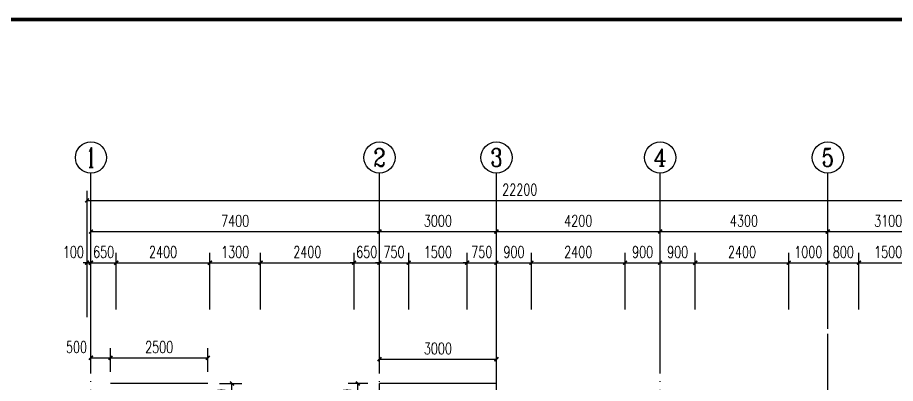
# Model space of a CAD drawing. Extents: x 5904849 to 6011887, y -826029 to -177002.
# Drawn here: x 5921532 to 5944049, y -419442 to -410046 of the extents above; entities that cross this region are included whole.
import ezdxf
from ezdxf.enums import TextEntityAlignment as Align

# ---------------------------------------------------------------- set-up
doc = ezdxf.new("R2010")
doc.units = 0
doc.header["$LTSCALE"] = 1000
doc.header["$MEASUREMENT"] = 0
doc.linetypes.add('DOTE', pattern=[2.42, 2, -0.2, 0.02, -0.2])
doc.layers.get('0').update_dxf_attribs({"linetype": 'CONTINUOUS'})
doc.layers.get('Defpoints').update_dxf_attribs({"linetype": 'CONTINUOUS'})
for name, color, linetype in [('AUDIT_I_111215025233-1', 7, 'CONTINUOUS'), ('AXIS', 3, 'CONTINUOUS'), ('AXIS_TEXT', 7, 'CONTINUOUS'), ('DOTE', 252, 'CONTINUOUS'), ('PUB_DIM', 3, 'CONTINUOUS'), ('PUB_TITLE', 4, 'CONTINUOUS')]:
    doc.layers.add(name, color=color, linetype=linetype)
doc.styles.add('_TCH_AXIS', font='COMPLEX', dxfattribs={"bigfont": 'GBCBIG'})
doc.styles.add('_TCH_DIM_T3', font='SIMPLEX', dxfattribs={"width": 0.705882, "bigfont": 'GBCBIG'})
doc.styles.add('COMPLEX', font='COMPLEX')
doc.dimstyles.new('_TCH_ARCH&&100', dxfattribs={"dimtxt": 297.5, "dimasz": 100, "dimexe": 250, "dimexo": 300, "dimgap": 126.25, "dimtad": 1, "dimdec": 0, "dimzin": 0, "dimdsep": 46, "dimtxsty": '_TCH_DIM_T3', "dimblk": 'ARCHTICK', "dimcen": 0.09, "dimclrt": 7, "dimazin": 2, "dimtfac": 1, "dimtdec": 0, "dimtix": 1, "dimtmove": 2, "dimatfit": 3, "dimfxl": 0, "dimtolj": 1, "dimtzin": 0, "dimarcsym": 0})

# ---------------------------------------------------------------- blocks, each defined once
blk = doc.blocks.new('_ArchTick')
at = {"color": 0, "linetype": 'ByBlock', "const_width": 0.4}
blk.add_lwpolyline([(-0.5, -0.5), (0.5, 0.5)], dxfattribs=at)
blk = doc.blocks.new('*D1077')
at = {"layer": 'Defpoints', "color": 0}
for p in [(5923414, -416342), (5923314, -417842), (5923414, -417842)]:
    blk.add_point(p, dxfattribs=at)
at = {"layer": 'PUB_DIM', "color": 0, "lineweight": -2}
for p, q in [((5923314, -417542), (5923314, -416092)), ((5923414, -417542), (5923414, -416092)), ((5923314, -416342), (5923214, -416342)), ((5923314, -416342), (5923414, -416342)), ((5923414, -416342), (5923514, -416342))]:
    blk.add_line(p, q, dxfattribs=at)
at = {"layer": 'PUB_DIM', "color": 0, "lineweight": -2, "xscale": 100, "yscale": 100, "zscale": 100}
blk.add_blockref('_ArchTick', (5923314, -416342), dxfattribs=at)
at = {"layer": 'PUB_DIM', "color": 0, "lineweight": -2, "xscale": 100, "yscale": 100, "zscale": 100, "rotation": 180}
blk.add_blockref('_ArchTick', (5923414, -416342), dxfattribs=at)
at = {"layer": 'PUB_DIM', "color": 7, "insert": (5922964, -416067), "char_height": 297.5, "attachment_point": 5, "style": '_TCH_DIM_T3'}
blk.add_mtext('\\A1;100', dxfattribs=at)
blk = doc.blocks.new('*D1078')
at = {"layer": 'Defpoints', "color": 0}
for p in [(5924064, -416342), (5923414, -417842), (5924064, -417842)]:
    blk.add_point(p, dxfattribs=at)
at = {"layer": 'PUB_DIM', "color": 0, "lineweight": -2}
for p, q in [((5923414, -417542), (5923414, -416092)), ((5924064, -417542), (5924064, -416092)), ((5923414, -416342), (5923314, -416342)), ((5923414, -416342), (5924064, -416342)), ((5924064, -416342), (5924164, -416342))]:
    blk.add_line(p, q, dxfattribs=at)
at = {"layer": 'PUB_DIM', "color": 0, "lineweight": -2, "xscale": 100, "yscale": 100, "zscale": 100}
blk.add_blockref('_ArchTick', (5923414, -416342), dxfattribs=at)
at = {"layer": 'PUB_DIM', "color": 0, "lineweight": -2, "xscale": 100, "yscale": 100, "zscale": 100, "rotation": 180}
blk.add_blockref('_ArchTick', (5924064, -416342), dxfattribs=at)
at = {"layer": 'PUB_DIM', "color": 7, "insert": (5923739, -416067), "char_height": 297.5, "attachment_point": 5, "style": '_TCH_DIM_T3'}
blk.add_mtext('\\A1;650', dxfattribs=at)
blk = doc.blocks.new('*D1079')
at = {"layer": 'Defpoints', "color": 0}
for p in [(5926464, -416342), (5924064, -417842), (5926464, -417842)]:
    blk.add_point(p, dxfattribs=at)
at = {"layer": 'PUB_DIM', "color": 0, "lineweight": -2}
for p, q in [((5924064, -417542), (5924064, -416092)), ((5926464, -417542), (5926464, -416092)), ((5924064, -416342), (5926464, -416342))]:
    blk.add_line(p, q, dxfattribs=at)
at = {"layer": 'PUB_DIM', "color": 0, "lineweight": -2, "xscale": 100, "yscale": 100, "zscale": 100, "rotation": 180}
blk.add_blockref('_ArchTick', (5924064, -416342), dxfattribs=at)
at = {"layer": 'PUB_DIM', "color": 0, "lineweight": -2, "xscale": 100, "yscale": 100, "zscale": 100}
blk.add_blockref('_ArchTick', (5926464, -416342), dxfattribs=at)
at = {"layer": 'PUB_DIM', "color": 7, "insert": (5925264, -416067), "char_height": 297.5, "attachment_point": 5, "style": '_TCH_DIM_T3'}
blk.add_mtext('\\A1;2400', dxfattribs=at)
blk = doc.blocks.new('*D1080')
at = {"layer": 'Defpoints', "color": 0}
for p in [(5927764, -416342), (5926464, -417842), (5927764, -417842)]:
    blk.add_point(p, dxfattribs=at)
at = {"layer": 'PUB_DIM', "color": 0, "lineweight": -2}
for p, q in [((5926464, -417542), (5926464, -416092)), ((5927764, -417542), (5927764, -416092)), ((5926464, -416342), (5927764, -416342))]:
    blk.add_line(p, q, dxfattribs=at)
at = {"layer": 'PUB_DIM', "color": 0, "lineweight": -2, "xscale": 100, "yscale": 100, "zscale": 100, "rotation": 180}
blk.add_blockref('_ArchTick', (5926464, -416342), dxfattribs=at)
at = {"layer": 'PUB_DIM', "color": 0, "lineweight": -2, "xscale": 100, "yscale": 100, "zscale": 100}
blk.add_blockref('_ArchTick', (5927764, -416342), dxfattribs=at)
at = {"layer": 'PUB_DIM', "color": 7, "insert": (5927114, -416067), "char_height": 297.5, "attachment_point": 5, "style": '_TCH_DIM_T3'}
blk.add_mtext('\\A1;1300', dxfattribs=at)
blk = doc.blocks.new('*D1081')
at = {"layer": 'Defpoints', "color": 0}
for p in [(5930165, -416342), (5927764, -417842), (5930165, -417842)]:
    blk.add_point(p, dxfattribs=at)
at = {"layer": 'PUB_DIM', "color": 0, "lineweight": -2}
for p, q in [((5927764, -417542), (5927764, -416092)), ((5930165, -417542), (5930165, -416092)), ((5927764, -416342), (5930165, -416342))]:
    blk.add_line(p, q, dxfattribs=at)
at = {"layer": 'PUB_DIM', "color": 0, "lineweight": -2, "xscale": 100, "yscale": 100, "zscale": 100, "rotation": 180}
blk.add_blockref('_ArchTick', (5927764, -416342), dxfattribs=at)
at = {"layer": 'PUB_DIM', "color": 0, "lineweight": -2, "xscale": 100, "yscale": 100, "zscale": 100}
blk.add_blockref('_ArchTick', (5930165, -416342), dxfattribs=at)
at = {"layer": 'PUB_DIM', "color": 7, "insert": (5928964, -416067), "char_height": 297.5, "attachment_point": 5, "style": '_TCH_DIM_T3'}
blk.add_mtext('\\A1;2400', dxfattribs=at)
blk = doc.blocks.new('*D1082')
at = {"layer": 'Defpoints', "color": 0}
for p in [(5930814, -416342), (5930165, -417842), (5930814, -417842)]:
    blk.add_point(p, dxfattribs=at)
at = {"layer": 'PUB_DIM', "color": 0, "lineweight": -2}
for p, q in [((5930165, -417542), (5930165, -416092)), ((5930814, -417542), (5930814, -416092)), ((5930165, -416342), (5930065, -416342)), ((5930165, -416342), (5930814, -416342)), ((5930814, -416342), (5930914, -416342))]:
    blk.add_line(p, q, dxfattribs=at)
at = {"layer": 'PUB_DIM', "color": 0, "lineweight": -2, "xscale": 100, "yscale": 100, "zscale": 100}
blk.add_blockref('_ArchTick', (5930165, -416342), dxfattribs=at)
at = {"layer": 'PUB_DIM', "color": 0, "lineweight": -2, "xscale": 100, "yscale": 100, "zscale": 100, "rotation": 180}
blk.add_blockref('_ArchTick', (5930814, -416342), dxfattribs=at)
at = {"layer": 'PUB_DIM', "color": 7, "insert": (5930489, -416067), "char_height": 297.5, "attachment_point": 5, "style": '_TCH_DIM_T3'}
blk.add_mtext('\\A1;650', dxfattribs=at)
blk = doc.blocks.new('*D1083')
at = {"layer": 'Defpoints', "color": 0}
for p in [(5931564, -416342), (5930814, -417842), (5931564, -417842)]:
    blk.add_point(p, dxfattribs=at)
at = {"layer": 'PUB_DIM', "color": 0, "lineweight": -2}
for p, q in [((5930814, -417542), (5930814, -416092)), ((5931564, -417542), (5931564, -416092)), ((5930814, -416342), (5930714, -416342)), ((5930814, -416342), (5931564, -416342)), ((5931564, -416342), (5931664, -416342))]:
    blk.add_line(p, q, dxfattribs=at)
at = {"layer": 'PUB_DIM', "color": 0, "lineweight": -2, "xscale": 100, "yscale": 100, "zscale": 100}
blk.add_blockref('_ArchTick', (5930814, -416342), dxfattribs=at)
at = {"layer": 'PUB_DIM', "color": 0, "lineweight": -2, "xscale": 100, "yscale": 100, "zscale": 100, "rotation": 180}
blk.add_blockref('_ArchTick', (5931564, -416342), dxfattribs=at)
at = {"layer": 'PUB_DIM', "color": 7, "insert": (5931189, -416067), "char_height": 297.5, "attachment_point": 5, "style": '_TCH_DIM_T3'}
blk.add_mtext('\\A1;750', dxfattribs=at)
blk = doc.blocks.new('*D1084')
at = {"layer": 'Defpoints', "color": 0}
for p in [(5933064, -416342), (5931564, -417842), (5933064, -417842)]:
    blk.add_point(p, dxfattribs=at)
at = {"layer": 'PUB_DIM', "color": 0, "lineweight": -2}
for p, q in [((5931564, -417542), (5931564, -416092)), ((5933064, -417542), (5933064, -416092)), ((5931564, -416342), (5933064, -416342))]:
    blk.add_line(p, q, dxfattribs=at)
at = {"layer": 'PUB_DIM', "color": 0, "lineweight": -2, "xscale": 100, "yscale": 100, "zscale": 100, "rotation": 180}
blk.add_blockref('_ArchTick', (5931564, -416342), dxfattribs=at)
at = {"layer": 'PUB_DIM', "color": 0, "lineweight": -2, "xscale": 100, "yscale": 100, "zscale": 100}
blk.add_blockref('_ArchTick', (5933064, -416342), dxfattribs=at)
at = {"layer": 'PUB_DIM', "color": 7, "insert": (5932314, -416067), "char_height": 297.5, "attachment_point": 5, "style": '_TCH_DIM_T3'}
blk.add_mtext('\\A1;1500', dxfattribs=at)
blk = doc.blocks.new('*D1085')
at = {"layer": 'Defpoints', "color": 0}
for p in [(5933814, -416342), (5933064, -417842), (5933814, -417842)]:
    blk.add_point(p, dxfattribs=at)
at = {"layer": 'PUB_DIM', "color": 0, "lineweight": -2}
for p, q in [((5933064, -417542), (5933064, -416092)), ((5933814, -417542), (5933814, -416092)), ((5933064, -416342), (5932964, -416342)), ((5933064, -416342), (5933814, -416342)), ((5933814, -416342), (5933914, -416342))]:
    blk.add_line(p, q, dxfattribs=at)
at = {"layer": 'PUB_DIM', "color": 0, "lineweight": -2, "xscale": 100, "yscale": 100, "zscale": 100}
blk.add_blockref('_ArchTick', (5933064, -416342), dxfattribs=at)
at = {"layer": 'PUB_DIM', "color": 0, "lineweight": -2, "xscale": 100, "yscale": 100, "zscale": 100, "rotation": 180}
blk.add_blockref('_ArchTick', (5933814, -416342), dxfattribs=at)
at = {"layer": 'PUB_DIM', "color": 7, "insert": (5933439, -416067), "char_height": 297.5, "attachment_point": 5, "style": '_TCH_DIM_T3'}
blk.add_mtext('\\A1;750', dxfattribs=at)
blk = doc.blocks.new('*D1086')
at = {"layer": 'Defpoints', "color": 0}
for p in [(5934714, -416342), (5933814, -417842), (5934714, -417842)]:
    blk.add_point(p, dxfattribs=at)
at = {"layer": 'PUB_DIM', "color": 0, "lineweight": -2}
for p, q in [((5933814, -417542), (5933814, -416092)), ((5934714, -417542), (5934714, -416092)), ((5933814, -416342), (5934714, -416342))]:
    blk.add_line(p, q, dxfattribs=at)
at = {"layer": 'PUB_DIM', "color": 0, "lineweight": -2, "xscale": 100, "yscale": 100, "zscale": 100, "rotation": 180}
blk.add_blockref('_ArchTick', (5933814, -416342), dxfattribs=at)
at = {"layer": 'PUB_DIM', "color": 0, "lineweight": -2, "xscale": 100, "yscale": 100, "zscale": 100}
blk.add_blockref('_ArchTick', (5934714, -416342), dxfattribs=at)
at = {"layer": 'PUB_DIM', "color": 7, "insert": (5934264, -416067), "char_height": 297.5, "attachment_point": 5, "style": '_TCH_DIM_T3'}
blk.add_mtext('\\A1;900', dxfattribs=at)
blk = doc.blocks.new('*D1087')
at = {"layer": 'Defpoints', "color": 0}
for p in [(5937114, -416342), (5934714, -417842), (5937114, -417842)]:
    blk.add_point(p, dxfattribs=at)
at = {"layer": 'PUB_DIM', "color": 0, "lineweight": -2}
for p, q in [((5934714, -417542), (5934714, -416092)), ((5937114, -417542), (5937114, -416092)), ((5934714, -416342), (5937114, -416342))]:
    blk.add_line(p, q, dxfattribs=at)
at = {"layer": 'PUB_DIM', "color": 0, "lineweight": -2, "xscale": 100, "yscale": 100, "zscale": 100, "rotation": 180}
blk.add_blockref('_ArchTick', (5934714, -416342), dxfattribs=at)
at = {"layer": 'PUB_DIM', "color": 0, "lineweight": -2, "xscale": 100, "yscale": 100, "zscale": 100}
blk.add_blockref('_ArchTick', (5937114, -416342), dxfattribs=at)
at = {"layer": 'PUB_DIM', "color": 7, "insert": (5935914, -416067), "char_height": 297.5, "attachment_point": 5, "style": '_TCH_DIM_T3'}
blk.add_mtext('\\A1;2400', dxfattribs=at)
blk = doc.blocks.new('*D1088')
at = {"layer": 'Defpoints', "color": 0}
for p in [(5938014, -416342), (5937114, -417842), (5938014, -417842)]:
    blk.add_point(p, dxfattribs=at)
at = {"layer": 'PUB_DIM', "color": 0, "lineweight": -2}
for p, q in [((5937114, -417542), (5937114, -416092)), ((5938014, -417542), (5938014, -416092)), ((5937114, -416342), (5938014, -416342))]:
    blk.add_line(p, q, dxfattribs=at)
at = {"layer": 'PUB_DIM', "color": 0, "lineweight": -2, "xscale": 100, "yscale": 100, "zscale": 100, "rotation": 180}
blk.add_blockref('_ArchTick', (5937114, -416342), dxfattribs=at)
at = {"layer": 'PUB_DIM', "color": 0, "lineweight": -2, "xscale": 100, "yscale": 100, "zscale": 100}
blk.add_blockref('_ArchTick', (5938014, -416342), dxfattribs=at)
at = {"layer": 'PUB_DIM', "color": 7, "insert": (5937564, -416067), "char_height": 297.5, "attachment_point": 5, "style": '_TCH_DIM_T3'}
blk.add_mtext('\\A1;900', dxfattribs=at)
blk = doc.blocks.new('*D1089')
at = {"layer": 'Defpoints', "color": 0}
for p in [(5938914, -416342), (5938014, -417842), (5938914, -417842)]:
    blk.add_point(p, dxfattribs=at)
at = {"layer": 'PUB_DIM', "color": 0, "lineweight": -2}
for p, q in [((5938014, -417542), (5938014, -416092)), ((5938914, -417542), (5938914, -416092)), ((5938014, -416342), (5938914, -416342))]:
    blk.add_line(p, q, dxfattribs=at)
at = {"layer": 'PUB_DIM', "color": 0, "lineweight": -2, "xscale": 100, "yscale": 100, "zscale": 100, "rotation": 180}
blk.add_blockref('_ArchTick', (5938014, -416342), dxfattribs=at)
at = {"layer": 'PUB_DIM', "color": 0, "lineweight": -2, "xscale": 100, "yscale": 100, "zscale": 100}
blk.add_blockref('_ArchTick', (5938914, -416342), dxfattribs=at)
at = {"layer": 'PUB_DIM', "color": 7, "insert": (5938464, -416067), "char_height": 297.5, "attachment_point": 5, "style": '_TCH_DIM_T3'}
blk.add_mtext('\\A1;900', dxfattribs=at)
blk = doc.blocks.new('*D1090')
at = {"layer": 'Defpoints', "color": 0}
for p in [(5941314, -416342), (5938914, -417842), (5941314, -417842)]:
    blk.add_point(p, dxfattribs=at)
at = {"layer": 'PUB_DIM', "color": 0, "lineweight": -2}
for p, q in [((5938914, -417542), (5938914, -416092)), ((5941314, -417542), (5941314, -416092)), ((5938914, -416342), (5941314, -416342))]:
    blk.add_line(p, q, dxfattribs=at)
at = {"layer": 'PUB_DIM', "color": 0, "lineweight": -2, "xscale": 100, "yscale": 100, "zscale": 100, "rotation": 180}
blk.add_blockref('_ArchTick', (5938914, -416342), dxfattribs=at)
at = {"layer": 'PUB_DIM', "color": 0, "lineweight": -2, "xscale": 100, "yscale": 100, "zscale": 100}
blk.add_blockref('_ArchTick', (5941314, -416342), dxfattribs=at)
at = {"layer": 'PUB_DIM', "color": 7, "insert": (5940114, -416067), "char_height": 297.5, "attachment_point": 5, "style": '_TCH_DIM_T3'}
blk.add_mtext('\\A1;2400', dxfattribs=at)
blk = doc.blocks.new('*D1091')
at = {"layer": 'Defpoints', "color": 0}
for p in [(5942314, -416342), (5941314, -417842), (5942314, -417842)]:
    blk.add_point(p, dxfattribs=at)
at = {"layer": 'PUB_DIM', "color": 0, "lineweight": -2}
for p, q in [((5941314, -417542), (5941314, -416092)), ((5942314, -417542), (5942314, -416092)), ((5941314, -416342), (5942314, -416342))]:
    blk.add_line(p, q, dxfattribs=at)
at = {"layer": 'PUB_DIM', "color": 0, "lineweight": -2, "xscale": 100, "yscale": 100, "zscale": 100, "rotation": 180}
blk.add_blockref('_ArchTick', (5941314, -416342), dxfattribs=at)
at = {"layer": 'PUB_DIM', "color": 0, "lineweight": -2, "xscale": 100, "yscale": 100, "zscale": 100}
blk.add_blockref('_ArchTick', (5942314, -416342), dxfattribs=at)
at = {"layer": 'PUB_DIM', "color": 7, "insert": (5941814, -416067), "char_height": 297.5, "attachment_point": 5, "style": '_TCH_DIM_T3'}
blk.add_mtext('\\A1;1000', dxfattribs=at)
blk = doc.blocks.new('*D1092')
at = {"layer": 'Defpoints', "color": 0}
for p in [(5943114, -416342), (5942314, -417842), (5943114, -417842)]:
    blk.add_point(p, dxfattribs=at)
at = {"layer": 'PUB_DIM', "color": 0, "lineweight": -2}
for p, q in [((5942314, -417542), (5942314, -416092)), ((5943114, -417542), (5943114, -416092)), ((5942314, -416342), (5943114, -416342))]:
    blk.add_line(p, q, dxfattribs=at)
at = {"layer": 'PUB_DIM', "color": 0, "lineweight": -2, "xscale": 100, "yscale": 100, "zscale": 100, "rotation": 180}
blk.add_blockref('_ArchTick', (5942314, -416342), dxfattribs=at)
at = {"layer": 'PUB_DIM', "color": 0, "lineweight": -2, "xscale": 100, "yscale": 100, "zscale": 100}
blk.add_blockref('_ArchTick', (5943114, -416342), dxfattribs=at)
at = {"layer": 'PUB_DIM', "color": 7, "insert": (5942714, -416067), "char_height": 297.5, "attachment_point": 5, "style": '_TCH_DIM_T3'}
blk.add_mtext('\\A1;800', dxfattribs=at)
blk = doc.blocks.new('*D1093')
at = {"layer": 'Defpoints', "color": 0}
for p in [(5944614, -416342), (5943114, -417842), (5944614, -417842)]:
    blk.add_point(p, dxfattribs=at)
at = {"layer": 'PUB_DIM', "color": 0, "lineweight": -2}
for p, q in [((5943114, -417542), (5943114, -416092)), ((5944614, -417542), (5944614, -416092)), ((5943114, -416342), (5944614, -416342))]:
    blk.add_line(p, q, dxfattribs=at)
at = {"layer": 'PUB_DIM', "color": 0, "lineweight": -2, "xscale": 100, "yscale": 100, "zscale": 100, "rotation": 180}
blk.add_blockref('_ArchTick', (5943114, -416342), dxfattribs=at)
at = {"layer": 'PUB_DIM', "color": 0, "lineweight": -2, "xscale": 100, "yscale": 100, "zscale": 100}
blk.add_blockref('_ArchTick', (5944614, -416342), dxfattribs=at)
at = {"layer": 'PUB_DIM', "color": 7, "insert": (5943864, -416067), "char_height": 297.5, "attachment_point": 5, "style": '_TCH_DIM_T3'}
blk.add_mtext('\\A1;1500', dxfattribs=at)
blk = doc.blocks.new('*D1149')
at = {"layer": 'Defpoints', "color": 0}
for p in [(5933814, -418819), (5930814, -419442), (5933814, -419442)]:
    blk.add_point(p, dxfattribs=at)
at = {"layer": 'PUB_DIM', "color": 0, "lineweight": -2}
for p, q in [((5930814, -419142), (5930814, -418569)), ((5933814, -419142), (5933814, -418569)), ((5930814, -418819), (5933814, -418819))]:
    blk.add_line(p, q, dxfattribs=at)
at = {"layer": 'PUB_DIM', "color": 0, "lineweight": -2, "xscale": 100, "yscale": 100, "zscale": 100, "rotation": 180}
blk.add_blockref('_ArchTick', (5930814, -418819), dxfattribs=at)
at = {"layer": 'PUB_DIM', "color": 0, "lineweight": -2, "xscale": 100, "yscale": 100, "zscale": 100}
blk.add_blockref('_ArchTick', (5933814, -418819), dxfattribs=at)
at = {"layer": 'PUB_DIM', "color": 7, "insert": (5932314, -418544), "char_height": 297.5, "attachment_point": 5, "style": '_TCH_DIM_T3'}
blk.add_mtext('\\A1;3000', dxfattribs=at)
blk = doc.blocks.new('*D1150')
at = {"layer": 'Defpoints', "color": 0}
for p in [(5930261, -419442), (5930814, -419442), (5930814, -420442)]:
    blk.add_point(p, dxfattribs=at)
at = {"layer": 'PUB_DIM', "color": 0, "lineweight": -2}
for p, q in [((5930514, -419442), (5930011, -419442)), ((5930261, -420442), (5930261, -419442)), ((5930514, -420442), (5930011, -420442))]:
    blk.add_line(p, q, dxfattribs=at)
at = {"layer": 'PUB_DIM', "color": 0, "lineweight": -2, "xscale": 100, "yscale": 100, "zscale": 100}
for p, rotation in [((5930261, -419442), 90), ((5930261, -420442), 270)]:
    blk.add_blockref('_ArchTick', p, dxfattribs=dict(at, rotation=rotation))
at = {"layer": 'PUB_DIM', "color": 7, "insert": (5929986, -419942), "char_height": 297.5, "attachment_point": 5, "rotation": 90, "style": '_TCH_DIM_T3'}
blk.add_mtext('\\A1;1000', dxfattribs=at)
blk = doc.blocks.new('*D1151')
at = {"layer": 'Defpoints', "color": 0}
for p in [(5926414, -418784), (5923914, -419442), (5926414, -419442)]:
    blk.add_point(p, dxfattribs=at)
at = {"layer": 'PUB_DIM', "color": 0, "lineweight": -2}
for p, q in [((5923914, -419142), (5923914, -418534)), ((5926414, -419142), (5926414, -418534)), ((5923914, -418784), (5926414, -418784))]:
    blk.add_line(p, q, dxfattribs=at)
at = {"layer": 'PUB_DIM', "color": 0, "lineweight": -2, "xscale": 100, "yscale": 100, "zscale": 100, "rotation": 180}
blk.add_blockref('_ArchTick', (5923914, -418784), dxfattribs=at)
at = {"layer": 'PUB_DIM', "color": 0, "lineweight": -2, "xscale": 100, "yscale": 100, "zscale": 100}
blk.add_blockref('_ArchTick', (5926414, -418784), dxfattribs=at)
at = {"layer": 'PUB_DIM', "color": 7, "insert": (5925164, -418509), "char_height": 297.5, "attachment_point": 5, "style": '_TCH_DIM_T3'}
blk.add_mtext('\\A1;2500', dxfattribs=at)
blk = doc.blocks.new('*D1152')
at = {"layer": 'Defpoints', "color": 0}
for p in [(5923914, -418784), (5923414, -419442), (5923914, -419442)]:
    blk.add_point(p, dxfattribs=at)
at = {"layer": 'PUB_DIM', "color": 0, "lineweight": -2}
for p, q in [((5923414, -419142), (5923414, -418534)), ((5923914, -419142), (5923914, -418534)), ((5923414, -418784), (5923914, -418784))]:
    blk.add_line(p, q, dxfattribs=at)
at = {"layer": 'PUB_DIM', "color": 0, "lineweight": -2, "xscale": 100, "yscale": 100, "zscale": 100, "rotation": 180}
blk.add_blockref('_ArchTick', (5923414, -418784), dxfattribs=at)
at = {"layer": 'PUB_DIM', "color": 0, "lineweight": -2, "xscale": 100, "yscale": 100, "zscale": 100}
blk.add_blockref('_ArchTick', (5923914, -418784), dxfattribs=at)
at = {"layer": 'PUB_DIM', "color": 7, "insert": (5923044, -418509), "char_height": 297.5, "attachment_point": 5, "style": '_TCH_DIM_T3'}
blk.add_mtext('\\A1;500', dxfattribs=at)
blk = doc.blocks.new('*D1153')
at = {"layer": 'Defpoints', "color": 0}
for p in [(5926414, -419442), (5927032, -419442), (5926414, -420442)]:
    blk.add_point(p, dxfattribs=at)
at = {"layer": 'PUB_DIM', "color": 0, "lineweight": -2}
for p, q in [((5926714, -419442), (5927282, -419442)), ((5927032, -420442), (5927032, -419442)), ((5926714, -420442), (5927282, -420442))]:
    blk.add_line(p, q, dxfattribs=at)
at = {"layer": 'PUB_DIM', "color": 0, "lineweight": -2, "xscale": 100, "yscale": 100, "zscale": 100}
for p, rotation in [((5927032, -419442), 90), ((5927032, -420442), 270)]:
    blk.add_blockref('_ArchTick', p, dxfattribs=dict(at, rotation=rotation))
at = {"layer": 'PUB_DIM', "color": 7, "insert": (5926757, -419942), "char_height": 297.5, "attachment_point": 5, "rotation": 90, "style": '_TCH_DIM_T3'}
blk.add_mtext('\\A1;1000', dxfattribs=at)
blk = doc.blocks.new('*D1329')
at = {"layer": 'AXIS', "color": 0, "lineweight": -2}
for p, q in [((5923414, -417742), (5923414, -415292)), ((5930814, -417742), (5930814, -415292)), ((5923414, -415542), (5930814, -415542))]:
    blk.add_line(p, q, dxfattribs=at)
at = {"layer": 'Defpoints', "color": 0}
for p in [(5930814, -415542), (5923414, -418042), (5930814, -418042)]:
    blk.add_point(p, dxfattribs=at)
at = {"layer": 'AXIS', "color": 0, "lineweight": -2, "xscale": 100, "yscale": 100, "zscale": 100, "rotation": 180}
blk.add_blockref('_ArchTick', (5923414, -415542), dxfattribs=at)
at = {"layer": 'AXIS', "color": 0, "lineweight": -2, "xscale": 100, "yscale": 100, "zscale": 100}
blk.add_blockref('_ArchTick', (5930814, -415542), dxfattribs=at)
at = {"layer": 'AXIS', "color": 7, "insert": (5927114, -415267), "char_height": 297.5, "attachment_point": 5, "style": '_TCH_DIM_T3'}
blk.add_mtext('\\A1;7400', dxfattribs=at)
blk = doc.blocks.new('*D1330')
at = {"layer": 'AXIS', "color": 0, "lineweight": -2}
for p, q in [((5930814, -417742), (5930814, -415292)), ((5933814, -417742), (5933814, -415292)), ((5930814, -415542), (5933814, -415542))]:
    blk.add_line(p, q, dxfattribs=at)
at = {"layer": 'Defpoints', "color": 0}
for p in [(5933814, -415542), (5930814, -418042), (5933814, -418042)]:
    blk.add_point(p, dxfattribs=at)
at = {"layer": 'AXIS', "color": 0, "lineweight": -2, "xscale": 100, "yscale": 100, "zscale": 100, "rotation": 180}
blk.add_blockref('_ArchTick', (5930814, -415542), dxfattribs=at)
at = {"layer": 'AXIS', "color": 0, "lineweight": -2, "xscale": 100, "yscale": 100, "zscale": 100}
blk.add_blockref('_ArchTick', (5933814, -415542), dxfattribs=at)
at = {"layer": 'AXIS', "color": 7, "insert": (5932314, -415267), "char_height": 297.5, "attachment_point": 5, "style": '_TCH_DIM_T3'}
blk.add_mtext('\\A1;3000', dxfattribs=at)
blk = doc.blocks.new('*D1331')
at = {"layer": 'AXIS', "color": 0, "lineweight": -2}
for p, q in [((5933814, -417742), (5933814, -415292)), ((5938014, -417742), (5938014, -415292)), ((5933814, -415542), (5938014, -415542))]:
    blk.add_line(p, q, dxfattribs=at)
at = {"layer": 'Defpoints', "color": 0}
for p in [(5938014, -415542), (5933814, -418042), (5938014, -418042)]:
    blk.add_point(p, dxfattribs=at)
at = {"layer": 'AXIS', "color": 0, "lineweight": -2, "xscale": 100, "yscale": 100, "zscale": 100, "rotation": 180}
blk.add_blockref('_ArchTick', (5933814, -415542), dxfattribs=at)
at = {"layer": 'AXIS', "color": 0, "lineweight": -2, "xscale": 100, "yscale": 100, "zscale": 100}
blk.add_blockref('_ArchTick', (5938014, -415542), dxfattribs=at)
at = {"layer": 'AXIS', "color": 7, "insert": (5935914, -415267), "char_height": 297.5, "attachment_point": 5, "style": '_TCH_DIM_T3'}
blk.add_mtext('\\A1;4200', dxfattribs=at)
blk = doc.blocks.new('*D1332')
at = {"layer": 'AXIS', "color": 0, "lineweight": -2}
for p, q in [((5938014, -417742), (5938014, -415292)), ((5942314, -417742), (5942314, -415292)), ((5938014, -415542), (5942314, -415542))]:
    blk.add_line(p, q, dxfattribs=at)
at = {"layer": 'Defpoints', "color": 0}
for p in [(5942314, -415542), (5938014, -418042), (5942314, -418042)]:
    blk.add_point(p, dxfattribs=at)
at = {"layer": 'AXIS', "color": 0, "lineweight": -2, "xscale": 100, "yscale": 100, "zscale": 100, "rotation": 180}
blk.add_blockref('_ArchTick', (5938014, -415542), dxfattribs=at)
at = {"layer": 'AXIS', "color": 0, "lineweight": -2, "xscale": 100, "yscale": 100, "zscale": 100}
blk.add_blockref('_ArchTick', (5942314, -415542), dxfattribs=at)
at = {"layer": 'AXIS', "color": 7, "insert": (5940164, -415267), "char_height": 297.5, "attachment_point": 5, "style": '_TCH_DIM_T3'}
blk.add_mtext('\\A1;4300', dxfattribs=at)
blk = doc.blocks.new('*D1333')
at = {"layer": 'AXIS', "color": 0, "lineweight": -2}
for p, q in [((5942314, -417742), (5942314, -415292)), ((5945414, -417742), (5945414, -415292)), ((5942314, -415542), (5945414, -415542))]:
    blk.add_line(p, q, dxfattribs=at)
at = {"layer": 'Defpoints', "color": 0}
for p in [(5945414, -415542), (5942314, -418042), (5945414, -418042)]:
    blk.add_point(p, dxfattribs=at)
at = {"layer": 'AXIS', "color": 0, "lineweight": -2, "xscale": 100, "yscale": 100, "zscale": 100, "rotation": 180}
blk.add_blockref('_ArchTick', (5942314, -415542), dxfattribs=at)
at = {"layer": 'AXIS', "color": 0, "lineweight": -2, "xscale": 100, "yscale": 100, "zscale": 100}
blk.add_blockref('_ArchTick', (5945414, -415542), dxfattribs=at)
at = {"layer": 'AXIS', "color": 7, "insert": (5943864, -415267), "char_height": 297.5, "attachment_point": 5, "style": '_TCH_DIM_T3'}
blk.add_mtext('\\A1;3100', dxfattribs=at)
blk = doc.blocks.new('*D1334')
at = {"layer": 'AXIS', "color": 0, "lineweight": -2}
for p, q in [((5923314, -417742), (5923314, -414492)), ((5945514, -417742), (5945514, -414492)), ((5923314, -414742), (5945514, -414742))]:
    blk.add_line(p, q, dxfattribs=at)
at = {"layer": 'Defpoints', "color": 0}
for p in [(5945514, -414742), (5923314, -418042), (5945514, -418042)]:
    blk.add_point(p, dxfattribs=at)
at = {"layer": 'AXIS', "color": 0, "lineweight": -2, "xscale": 100, "yscale": 100, "zscale": 100, "rotation": 180}
blk.add_blockref('_ArchTick', (5923314, -414742), dxfattribs=at)
at = {"layer": 'AXIS', "color": 0, "lineweight": -2, "xscale": 100, "yscale": 100, "zscale": 100}
blk.add_blockref('_ArchTick', (5945514, -414742), dxfattribs=at)
at = {"layer": 'AXIS', "color": 7, "insert": (5934414, -414467), "char_height": 297.5, "attachment_point": 5, "style": '_TCH_DIM_T3'}
blk.add_mtext('\\A1;22200', dxfattribs=at)
blk = doc.blocks.new('_AXISO')
blk.add_circle((0, 0), 0.5)
at = {"layer": 'AXIS_TEXT', "style": 'COMPLEX', "width": 1.041667}
blk.add_attdef('A', text='', height=0.56, dxfattribs=at).set_placement((-0.25, -0.28), (0.25, -0.28), align=Align.FIT)

msp = doc.modelspace()

# ---------------------------------------------------------------- linework, layer by layer
at = {"layer": 'AUDIT_I_111215025233-1'}
for p, q in [((5926414.3, -419442.2), (5923914.3, -419442.2)), ((5930814.3, -420442.2), (5930814.3, -419442.2)), ((5933814.3, -419442.2), (5930814.3, -419442.2)), ((5933814.3, -420442.2), (5933814.3, -419442.2))]:
    msp.add_line(p, q, dxfattribs=at)
at = {"layer": 'AXIS', "color": 0}
for p, q in [((5923414.3, -418042.2), (5923414.3, -414042.2)), ((5930814.3, -418042.2), (5930814.3, -414042.2)), ((5933814.3, -418042.2), (5933814.3, -414042.2)), ((5938014.3, -418042.2), (5938014.3, -414042.2)), ((5942314.3, -418042.2), (5942314.3, -414042.2))]:
    msp.add_line(p, q, dxfattribs=at)
at = {"layer": 'DOTE', "linetype": 'DOTE'}
for p, q in [((5923414.3, -438542.2), (5923414.3, -418042.2)), ((5930814.3, -438542.2), (5930814.3, -418042.2)), ((5933814.3, -426842.2), (5933814.3, -418042.2)), ((5938014.3, -438542.2), (5938014.3, -418042.2)), ((5942314.3, -427426), (5942314.3, -418042.2))]:
    msp.add_line(p, q, dxfattribs=at)
at = {"layer": 'PUB_TITLE', "color": 4, "const_width": 100}
msp.add_lwpolyline([(5907349.4, -450096.5), (5963249.4, -450096.5), (5963249.4, -410096.5), (5907349.4, -410096.5)], close=True, dxfattribs=at)

# ---------------------------------------------------------------- block references
at = {"layer": 'AXIS', "color": 0}
ref = msp.add_blockref('_AXISO', (5923414.3, -413642.2), dxfattribs=dict(at, xscale=800, yscale=800, zscale=800))
ref.add_attrib('A', '1', dxfattribs={"layer": 'AXIS_TEXT', "color": 0, "height": 514.7, "style": '_TCH_AXIS'}).set_placement((5923304, -413899.6), (5923524.6, -413899.6), align=Align.FIT)
ref = msp.add_blockref('_AXISO', (5930814.3, -413642.2), dxfattribs=dict(at, xscale=800, yscale=800, zscale=800))
ref.add_attrib('A', '2', dxfattribs={"layer": 'AXIS_TEXT', "color": 0, "height": 465.9, "style": '_TCH_AXIS'}).set_placement((5930659, -413875.2), (5930969.6, -413875.2), align=Align.FIT)
ref = msp.add_blockref('_AXISO', (5933814.3, -413642.2), dxfattribs=dict(at, xscale=800, yscale=800, zscale=800))
ref.add_attrib('A', '3', dxfattribs={"layer": 'AXIS_TEXT', "color": 0, "height": 465.9, "style": '_TCH_AXIS'}).set_placement((5933659, -413875.2), (5933969.6, -413875.2), align=Align.FIT)
ref = msp.add_blockref('_AXISO', (5938014.3, -413642.2), dxfattribs=dict(at, xscale=800, yscale=800, zscale=800))
ref.add_attrib('A', '4', dxfattribs={"layer": 'AXIS_TEXT', "color": 0, "height": 445.4, "style": '_TCH_AXIS'}).set_placement((5937844.6, -413865), (5938184, -413865), align=Align.FIT)
ref = msp.add_blockref('_AXISO', (5942314.3, -413642.2), dxfattribs=dict(at, xscale=800, yscale=800, zscale=800))
ref.add_attrib('A', '5', dxfattribs={"layer": 'AXIS_TEXT', "color": 0, "height": 465.9, "style": '_TCH_AXIS'}).set_placement((5942159, -413875.2), (5942469.6, -413875.2), align=Align.FIT)

# ---------------------------------------------------------------- dimensions: what is measured, and where the dimension line sits
for p1, p2, distance, picture, middle in [((5923314.3, -418042.2), (5945514.3, -418042.2), 3300, '*D1334', (5934414.3, -414467.2)), ((5923414.3, -418042.2), (5930814.3, -418042.2), 2500, '*D1329', (5927114.3, -415267.2)), ((5930814.3, -418042.2), (5933814.3, -418042.2), 2500, '*D1330', (5932314.3, -415267.2)), ((5933814.3, -418042.2), (5938014.3, -418042.2), 2500, '*D1331', (5935914.3, -415267.2)), ((5938014.3, -418042.2), (5942314.3, -418042.2), 2500, '*D1332', (5940164.3, -415267.2)), ((5942314.3, -418042.2), (5945414.3, -418042.2), 2500, '*D1333', (5943864.3, -415267.2))]:
    dim = msp.add_aligned_dim(p1=p1, p2=p2, distance=distance, dimstyle='_TCH_ARCH&&100', dxfattribs=at)
    dim.commit()
    dim.dimension.update_dxf_attribs({"geometry": picture, "text_midpoint": middle})
at = {"layer": 'PUB_DIM', "color": 0}
for base, p1, p2, picture, middle in [((5923414.3, -416342.2), (5923314.3, -417842.2), (5923414.3, -417842.2), '*D1077', (5922964.3, -416067.2)), ((5923914.3, -418784.1), (5923414.3, -419442.2), (5923914.3, -419442.2), '*D1152', (5923044.3, -418509.1))]:
    dim = msp.add_linear_dim(base=base, p1=p1, p2=p2, angle=0, dimstyle='_TCH_ARCH&&100', dxfattribs=at)
    dim.commit()
    dim.dimension.update_dxf_attribs({"geometry": picture, "text_midpoint": middle, "dimtype": 129})
for p1, p2, distance, picture, middle in [((5923414.3, -417842.2), (5924064.3, -417842.2), 1500, '*D1078', (5923739.3, -416067.2)), ((5924064.3, -417842.2), (5926464.3, -417842.2), 1500, '*D1079', (5925264.3, -416067.2)), ((5926464.3, -417842.2), (5927764.3, -417842.2), 1500, '*D1080', (5927114.3, -416067.2)), ((5927764.3, -417842.2), (5930164.6, -417842.2), 1500, '*D1081', (5928964.4, -416067.2)), ((5930164.6, -417842.2), (5930814.3, -417842.2), 1500, '*D1082', (5930489.4, -416067.2)), ((5930814.3, -417842.2), (5931564.3, -417842.2), 1500, '*D1083', (5931189.3, -416067.2)), ((5931564.3, -417842.2), (5933064.3, -417842.2), 1500, '*D1084', (5932314.3, -416067.2)), ((5933064.3, -417842.2), (5933814.3, -417842.2), 1500, '*D1085', (5933439.3, -416067.2)), ((5933814.3, -417842.2), (5934714.3, -417842.2), 1500, '*D1086', (5934264.3, -416067.2)), ((5934714.3, -417842.2), (5937114.3, -417842.2), 1500, '*D1087', (5935914.3, -416067.2)), ((5937114.3, -417842.2), (5938014.3, -417842.2), 1500, '*D1088', (5937564.3, -416067.2)), ((5938014.3, -417842.2), (5938914.3, -417842.2), 1500, '*D1089', (5938464.3, -416067.2)), ((5938914.3, -417842.2), (5941314.3, -417842.2), 1500, '*D1090', (5940114.3, -416067.2)), ((5941314.3, -417842.2), (5942314.3, -417842.2), 1500, '*D1091', (5941814.3, -416067.2)), ((5942314.3, -417842.2), (5943114.3, -417842.2), 1500, '*D1092', (5942714.3, -416067.2)), ((5943114.3, -417842.2), (5944614.3, -417842.2), 1500, '*D1093', (5943864.3, -416067.2)), ((5923914.3, -419442.2), (5926414.3, -419442.2), 658.2, '*D1151', (5925164.3, -418509.1)), ((5930814.3, -419442.2), (5933814.3, -419442.2), 623.1, '*D1149', (5932314.3, -418544.1)), ((5926414.3, -420442.2), (5926414.3, -419442.2), -617.6, '*D1153', (5926756.9, -419942.2)), ((5930814.3, -420442.2), (5930814.3, -419442.2), 553.3, '*D1150', (5929986, -419942.2))]:
    dim = msp.add_aligned_dim(p1=p1, p2=p2, distance=distance, dimstyle='_TCH_ARCH&&100', dxfattribs=at)
    dim.commit()
    dim.dimension.update_dxf_attribs({"geometry": picture, "text_midpoint": middle})

doc.saveas('drawing.dxf')
